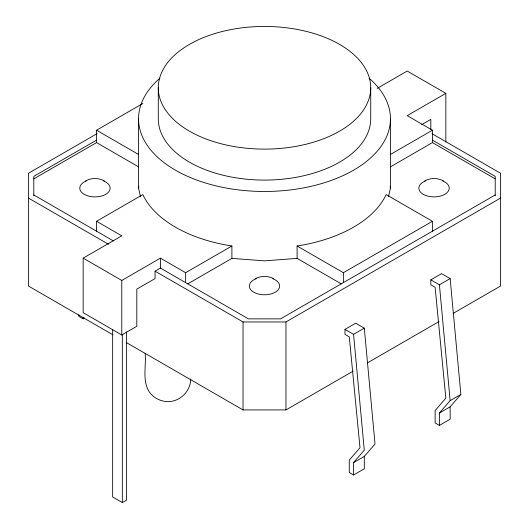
<?xml version="1.0" encoding="UTF-8"?>
<svg xmlns="http://www.w3.org/2000/svg" width="529" height="529" viewBox="0 0 529 529"><rect width="100%" height="100%" fill="white"/><g stroke="black" fill="none" stroke-linecap="round" stroke-linejoin="round"><path stroke-width="0.79" d="M190.691 378.956C190.738 392.207 178.114 403.422 164.982 401.399C159.533 400.605 154.574 398.026 150.851 393.94C141.375 382.659 146.48 366.623 145.164 353.346M140.516 196.768L138.545 188.139L138.902 186.572M388.484 196.768L390.455 188.139L390.455 118.754M353.564 474.982L353.564 462.591L364.296 450.199L353.564 334.348L344.981 329.395L344.981 334.348L349.272 336.828L359.998 447.719L349.272 460.111L349.272 472.503L353.564 474.982L364.296 468.787L364.296 456.395L375.021 444.003L364.296 328.152L355.706 323.199L344.981 329.395M439.407 425.422L439.407 413.03L450.139 400.638L460.865 394.442L450.139 278.591L441.55 273.638L430.824 279.834L430.824 284.787L435.116 287.267L445.841 398.158L435.116 410.55L435.116 422.942L439.407 425.422L450.139 419.226L450.139 406.834L460.865 394.442M33.796 178.848L96.569 142.605L96.569 130.22L142.883 103.479M97.105 133.625L28.427 173.274L28.427 286.024L112.842 334.764M96.569 140.132L33.796 176.369L33.796 195.816M96.569 231.199L96.569 221.287L142.837 194.573A125.955 72.718 0 0 0 231.9 245.992L231.9 258.383L187.769 283.861M495.204 194.956L280.595 318.861L248.405 318.861L160.413 268.058L155.05 271.159L155.05 278.591L136.806 289.125L136.806 326.294L121.782 334.969L83.159 312.665L83.159 258.145L121.782 235.841L96.569 221.287M377.17 88.403L407.218 71.051L445.841 93.355L445.841 142.089M83.159 258.145L121.782 280.449L160.413 258.145L185.633 272.706L231.9 245.992M445.841 93.355L407.218 115.659L432.431 130.22L432.431 142.605L495.204 178.848M78.861 314.735L78.861 316.382L83.159 318.861L84.587 318.035M421.699 124.639L430.824 119.375L430.824 129.288M390.435 154.468L432.431 130.22M390.435 166.853L432.431 142.605M341.231 283.861L297.1 258.383L297.1 245.992L343.367 272.706L432.431 221.287L432.431 231.199M155.05 271.159L243.036 321.956L285.964 321.956L500.573 198.058M353.564 334.348L364.296 328.152M430.824 279.834L439.407 284.787L450.139 278.591M112.664 329.666L112.664 496.976L122.325 502.55L126.616 500.07L126.616 331.875M126.438 342.607L243.036 409.929L285.964 409.929L353.207 371.107M367.51 362.848L439.05 321.546M453.353 313.287L500.573 286.024L500.573 173.274L431.895 133.625M353.564 462.591L364.296 456.395M439.407 413.03L450.139 406.834M85.592 180.938C91.338 177.724 98.579 177.724 104.325 180.938M424.675 180.938C430.421 177.724 437.662 177.724 443.408 180.938M255.137 278.823C260.883 275.609 268.117 275.609 273.863 278.823M297.1 258.383L264.5 260.863L231.9 258.383M432.431 140.132L495.204 176.369L495.204 195.816M432.431 221.287L386.163 194.573A125.955 72.718 0 0 1 297.1 245.992M96.569 130.22L138.565 154.468M96.569 142.605L138.565 166.853M33.796 194.956L113.378 240.907M28.427 198.058L108.551 244.312M390.098 186.572L390.455 188.139M439.407 284.787L450.139 400.638M370.723 87.781A106.223 61.331 0 0 1 211.388 140.893A106.223 61.331 0 0 1 211.388 34.669A106.223 61.331 0 0 1 370.723 87.781L370.723 118.754A106.223 61.331 0 0 1 264.5 180.085A106.223 61.331 0 0 1 158.277 118.754L158.277 87.781M343.367 272.706L343.367 282.618M285.964 321.956L285.964 409.929M243.036 321.956L243.036 409.929M185.633 272.706L185.633 282.618M160.413 258.145L160.413 268.058M138.545 118.754L138.545 188.139M122.325 334.414L122.325 502.55M121.782 280.449L121.782 334.969M83.159 317.208L83.159 318.861M369.097 78.246A125.955 72.718 0 0 1 347.606 173.4A125.955 72.718 0 0 1 181.394 173.4A125.955 72.718 0 0 1 159.903 78.246M103.221 180.792A15.176 8.762 0 0 1 106.415 193.892A15.176 8.762 0 0 1 83.503 193.892A15.176 8.762 0 0 1 86.696 180.792M272.759 278.677A15.176 8.762 0 0 1 275.953 291.77A15.176 8.762 0 0 1 253.047 291.77A15.176 8.762 0 0 1 256.241 278.677M442.304 180.792A15.176 8.762 0 0 1 445.497 193.892A15.176 8.762 0 0 1 422.585 193.892A15.176 8.762 0 0 1 425.779 180.792"/></g></svg>
